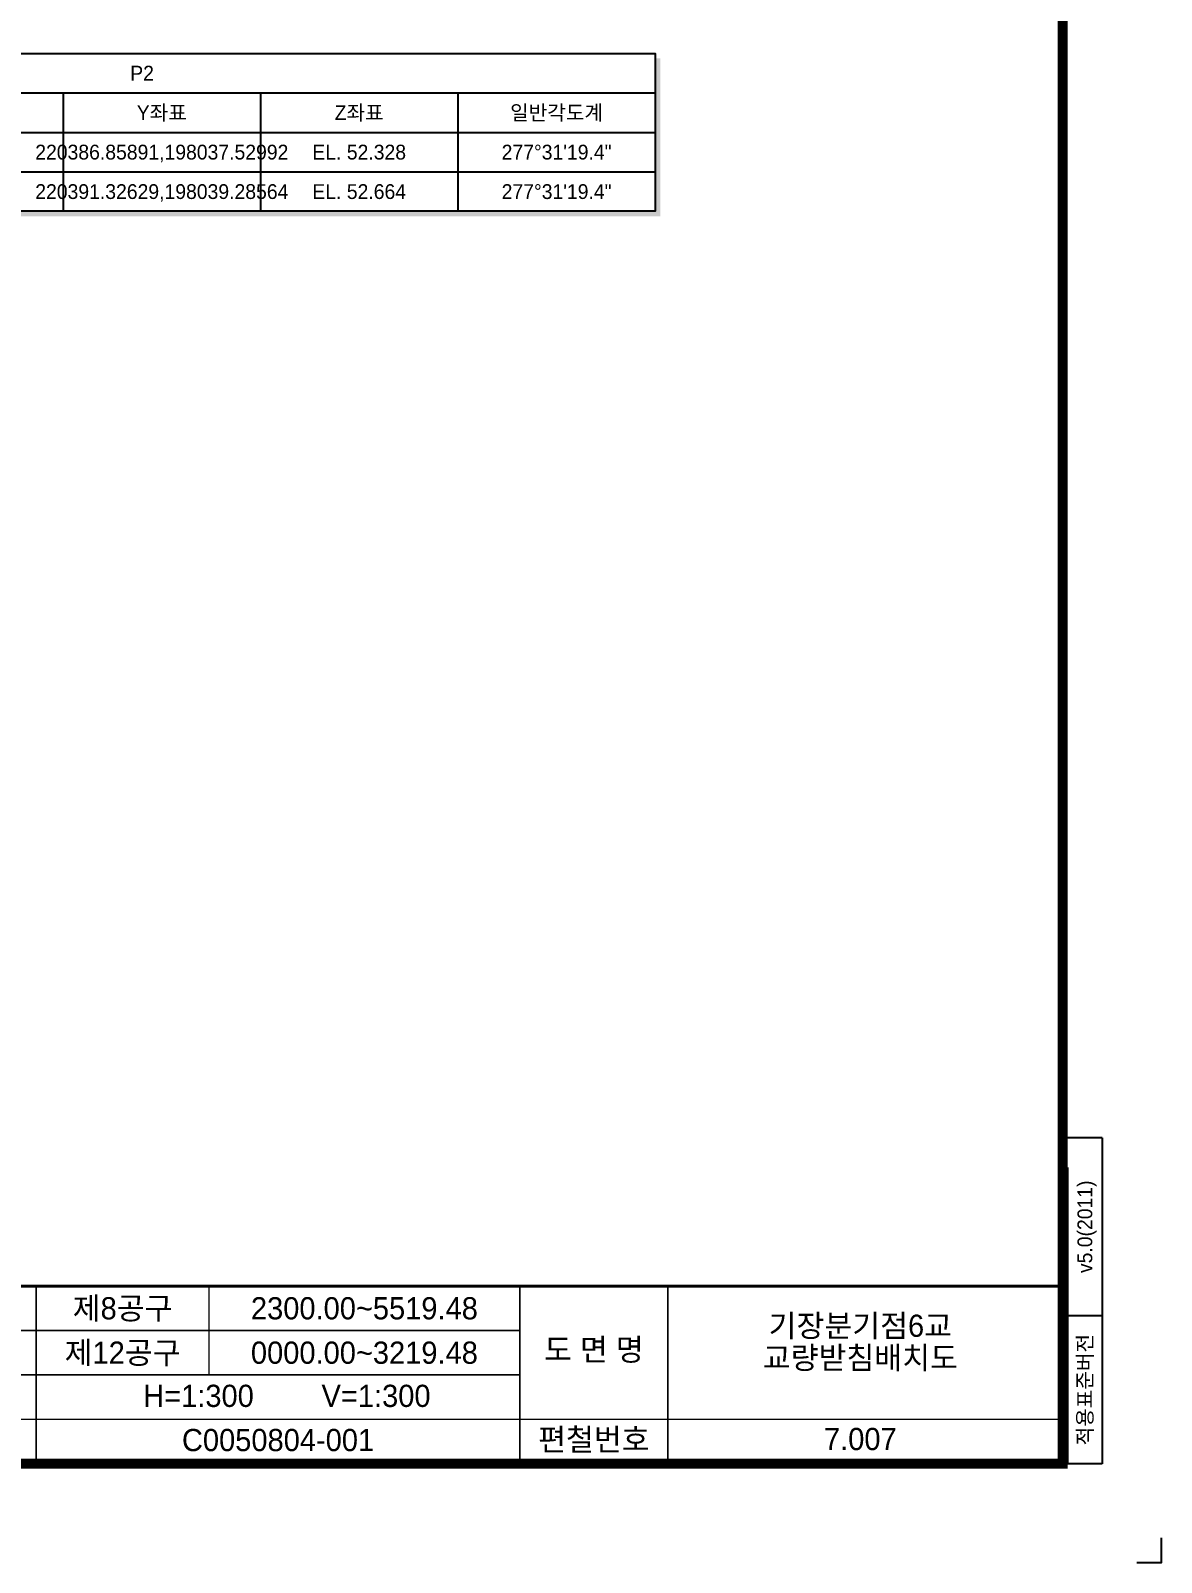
# Model space of a CAD drawing. Header units: feet. Extents: x 778950 to 1031250, y -253464 to -75264.
# Drawn here: x 962510 to 1031250, y -253464 to -160332 of the extents above; entities that cross this region are included whole.
import ezdxf
from ezdxf.enums import TextEntityAlignment as Align

# ---------------------------------------------------------------- set-up
doc = ezdxf.new("R2010")
doc.units = ezdxf.units.FT
doc.header["$LTSCALE"] = 3000
doc.header["$MEASUREMENT"] = 0
for name, color, linetype in [('CS-TABL-LIN2', 1, 'CONTINUOUS'), ('CS-TABL-TEX2', 3, 'CONTINUOUS'), ('CX-BORD-LIN1', 4, 'CONTINUOUS'), ('CX-BORD-LIN2', 3, 'CONTINUOUS'), ('CX-BORD-TEX2', 7, 'CONTINUOUS'), ('CX-BORD-TEX3', 6, 'CONTINUOUS'), ('CX-MISC', 2, 'CONTINUOUS')]:
    doc.layers.add(name, color=color, linetype=linetype)
doc.styles.add('A_STANDARD', font='')
doc.styles.add('TB_TEXT', font='')
doc.styles.add('TB_WBTXT', font='')
doc.styles.add('TB_WMTXT', font='')
doc.styles.get('A_STANDARD').set_extended_font_data('Dotum')
doc.styles.get('TB_TEXT').set_extended_font_data('Dotum')
doc.styles.get('TB_WBTXT').set_extended_font_data('Dotum')
doc.styles.get('TB_WMTXT').set_extended_font_data('Dotum')

# ---------------------------------------------------------------- blocks, each defined once
blk = doc.blocks.new('CXBLKA1-KHCA')
at = {"layer": 'CX-BORD-LIN1', "const_width": 2}
blk.add_lwpolyline([(796, 0), (0, 0), (0, 554), (796, 554)], close=True, dxfattribs=at)
at = {"layer": 'CX-BORD-LIN1'}
for points, const_width in [([(796, 36), (0, 36)], 0.6), ([(686, 0), (686, 36)], 0.3)]:
    blk.add_lwpolyline(points, dxfattribs=dict(at, const_width=const_width))
at = {"layer": 'CX-BORD-LIN2'}
for p, q in [((804, 66.03), (796, 66.03)), ((804, 66.03), (804, 0)), ((797, 60), (797, 0)), ((804, 30), (796, 30)), ((804, 0), (797, 0))]:
    blk.add_line(p, q, dxfattribs=at)
at = {"layer": 'CX-BORD-LIN2', "const_width": 0.3}
for points in [[(588, 0), (588, 36)], [(623, 18), (623, 36)], [(716, 0), (716, 36)], [(686, 27), (558, 27)], [(686, 18), (558, 18)], [(796, 9), (558, 9)]]:
    blk.add_lwpolyline(points, dxfattribs=at)
at = {"layer": 'CX-MISC'}
blk.add_lwpolyline([(811, -20), (816, -20), (816, -15)], dxfattribs=at)
at = {"layer": 'CX-BORD-LIN1', "style": 'TB_TEXT'}
for tag, height, p in [('TR_RDAT5', 3.5, (317.5, 33)), ('TR_DGN5', 3.5, (451.12, 33)), ('TR_CHK5', 3.5, (491.12, 33)), ('TR_APP5', 3.5, (531.12, 33)), ('TR_RNUM5', 3, (285.11, 32.64)), ('TR_RNUM4', 3, (285.11, 26.64)), ('TR_RDAT4', 3.5, (317.5, 27)), ('TR_DGN4', 3.5, (451.12, 27)), ('TR_CHK4', 3.5, (491.12, 27)), ('TR_APP4', 3.5, (531.12, 27)), ('TR_RNUM3', 3, (285.11, 20.64)), ('TR_RDAT3', 3.5, (317.5, 21)), ('TR_DGN3', 3.5, (451.12, 21)), ('TR_CHK3', 3.5, (491.12, 21)), ('TR_APP3', 3.5, (531.12, 21)), ('TR_RNUM2', 3, (285.11, 14.64)), ('TR_RDAT2', 3.5, (317.5, 15)), ('TR_DGN2', 3.5, (451.12, 15)), ('TR_CHK2', 3.5, (491.12, 15)), ('TR_APP2', 3.5, (531.12, 15)), ('TR_RNUM1', 3, (285.11, 8.64)), ('TR_RDAT1', 3.5, (317.5, 9)), ('TR_DGN1', 3.5, (451.12, 9)), ('TR_CHK1', 3.5, (491.12, 9)), ('TR_APP1', 3.5, (531.12, 9))]:
    blk.add_attdef(tag, text='', height=height, dxfattribs=at).set_placement(p, align=Align.MIDDLE_CENTER)
for tag, p in [('TR_RCON5', (342.3, 33)), ('TR_RCON4', (342.3, 27)), ('TR_RCON3', (342.3, 21)), ('TR_RCON2', (342.3, 15)), ('TR_RCON1', (342.3, 9))]:
    blk.add_attdef(tag, text='', height=3.5, dxfattribs=at).set_placement(p, align=Align.MIDDLE_LEFT)
at = {"layer": 'CX-BORD-LIN2', "style": 'TB_TEXT'}
blk.add_text('적용표준버전', height=3, rotation=90, dxfattribs=at).set_placement((800.5, 15), align=Align.MIDDLE_CENTER)
blk.add_attdef('TD_VERSION', text='', height=3, rotation=90, dxfattribs=at).set_placement((800.5, 48.01), align=Align.MIDDLE_CENTER)
at = {"layer": 'CX-BORD-TEX2', "style": 'TB_WMTXT'}
for tag, height, p in [('TB_CNAME', 5, (15.34, 531.83)), ('TB_CSCOP', 4, (16.63, 523.83))]:
    blk.add_attdef(tag, text='', height=height, dxfattribs=at).set_placement(p, align=Align.BOTTOM_LEFT)
at = {"layer": 'CX-BORD-TEX2', "style": 'TB_WBTXT'}
for tag, height, p in [('TB_MTITIL', 10, (398, 533.33)), ('TB_STITL', 7, (398, 518.33))]:
    blk.add_attdef(tag, text='', height=height, dxfattribs=at).set_placement(p, align=Align.MIDDLE_CENTER)
at = {"layer": 'CX-BORD-TEX3', "style": 'TB_TEXT'}
for s, p in [('도 면 명', (701, 23.19)), ('편철번호', (701, 5))]:
    blk.add_text(s, height=4.5, dxfattribs=at).set_placement(p, align=Align.MIDDLE)
for tag, height, p in [('TD_LNDST', 4.5, (215, 31.5)), ('TD_DSECT', 4.5, (605.5, 31.5)), ('TD_DDIST', 4.5, (654.5, 31.5)), ('TD_DNAME_TOP', 4.5, (755, 27.96)), ('TD_CSECT', 4.5, (605.5, 22.5)), ('TD_CDIST', 4.5, (654.5, 22.5)), ('TD_DNAME_MAIN', 4.5, (755, 21.47)), ('TD_CCOMP', 4.5, (215, 13.59)), ('TD_HSCAL', 4.5, (620.88, 13.75)), ('TD_VSCAL', 4.5, (656.86, 13.75)), ('TD_DNAME_BOT', 3, (755, 15.25)), ('TD_FIELD', 4.5, (180, 5.13)), ('TD_CSTEP', 4.5, (250.74, 5.13)), ('TD_DWGCODE', 4.5, (637, 4.79)), ('TD_DWGNO', 4.5, (755, 5))]:
    blk.add_attdef(tag, text='', height=height, dxfattribs=at).set_placement(p, align=Align.MIDDLE_CENTER)
for tag, height, width, p in [('TD_DCOMP', 4.5, 0.95, (215, 22.59)), ('TD_CNAME', 5, 0.78, (65, 7.6))]:
    blk.add_attdef(tag, text='', height=height, dxfattribs=dict(at, width=width)).set_placement(p, align=Align.MIDDLE_CENTER)

msp = doc.modelspace()

# ---------------------------------------------------------------- linework, layer by layer
at = {"layer": 'CS-TABL-LIN2'}
for p, q in [((813284, -164118), (1000484, -164118)), ((964484, -164118), (964484, -171318)), ((976484, -164118), (976484, -171318)), ((988484, -164118), (988484, -171318)), ((813284, -166518), (1000484, -166518)), ((813284, -168918), (1000484, -168918))]:
    msp.add_line(p, q, dxfattribs=at)
msp.add_lwpolyline([(813284, -161718), (1000484, -161718), (1000484, -171318), (813284, -171318)], close=True, dxfattribs=at)
for points in [[(1000484, -162018), (1000784, -162018), (1000484, -171318), (1000784, -171318)], [(813584, -171318), (1000784, -171318), (813584, -171618), (1000784, -171618)]]:
    msp.add_solid(points, dxfattribs=at)

# ---------------------------------------------------------------- block references
at = {"layer": 'CX-BORD-LIN1'}
ref = msp.add_blockref('CXBLKA1-KHCA', (786450, -247464), dxfattribs=dict(at, xscale=300, yscale=300, zscale=300))
ref.add_attrib('TD_DSECT', '제8공구', dxfattribs={"layer": 'CX-BORD-TEX3', "height": 1350, "style": 'TB_TEXT'}).set_placement((968100, -238014), align=Align.MIDDLE_CENTER)
ref.add_attrib('TD_DDIST', '2300.00~5519.48', dxfattribs={"layer": 'CX-BORD-TEX3', "height": 1350, "style": 'TB_TEXT'}).set_placement((982800, -238014), align=Align.MIDDLE_CENTER)
ref.add_attrib('TD_CSECT', '제12공구', dxfattribs={"layer": 'CX-BORD-TEX3', "height": 1350, "style": 'TB_TEXT'}).set_placement((968100, -240714), align=Align.MIDDLE_CENTER)
ref.add_attrib('TD_CDIST', '0000.00~3219.48', dxfattribs={"layer": 'CX-BORD-TEX3', "height": 1350, "style": 'TB_TEXT'}).set_placement((982800, -240714), align=Align.MIDDLE_CENTER)
ref.add_attrib('TD_DNAME_MAIN', '교량받침배치도', dxfattribs={"layer": 'CX-BORD-TEX3', "height": 1350, "style": 'TB_TEXT'}).set_placement((1012950, -241022), align=Align.MIDDLE_CENTER)
ref.add_attrib('TD_DNAME_TOP', '기장분기점6교', dxfattribs={"layer": 'CX-BORD-TEX3', "height": 1350, "style": 'TB_TEXT'}).set_placement((1012950, -239076), align=Align.MIDDLE_CENTER)
ref.add_attrib('TD_HSCAL', 'H=1:300', dxfattribs={"layer": 'CX-BORD-TEX3', "height": 1350, "style": 'TB_TEXT'}).set_placement((972715, -243339), align=Align.MIDDLE_CENTER)
ref.add_attrib('TD_VSCAL', 'V=1:300', dxfattribs={"layer": 'CX-BORD-TEX3', "height": 1350, "style": 'TB_TEXT'}).set_placement((983508, -243339), align=Align.MIDDLE_CENTER)
ref.add_attrib('TD_DWGCODE', 'C0050804-001', dxfattribs={"layer": 'CX-BORD-TEX3', "height": 1350, "style": 'TB_TEXT'}).set_placement((977550, -246026), align=Align.MIDDLE_CENTER)
ref.add_attrib('TD_DWGNO', '7.007', dxfattribs={"layer": 'CX-BORD-TEX3', "height": 1350, "style": 'TB_TEXT'}).set_placement((1012950, -245963), align=Align.MIDDLE_CENTER)
ref.add_attrib('TD_VERSION', 'v5.0(2011)', dxfattribs={"layer": 'CX-BORD-LIN2', "height": 900, "rotation": 90, "style": 'TB_TEXT'}).set_placement((1026600, -233059), align=Align.MIDDLE_CENTER)

# ---------------------------------------------------------------- texts
at = {"layer": 'CS-TABL-TEX2', "style": 'A_STANDARD'}
for s, p in [('P2', (969284, -162918)), ('Y좌표', (970484, -165318)), ('Z좌표', (982484, -165318)), ('일반각도계', (994484, -165318)), ('220386.85891,198037.52992', (970484, -167718)), ('EL. 52.328', (982484, -167718)), ('277°31\'19.4"', (994484, -167718)), ('220391.32629,198039.28564', (970484, -170118)), ('EL. 52.664', (982484, -170118)), ('277°31\'19.4"', (994484, -170118))]:
    msp.add_text(s, height=900, dxfattribs=at).set_placement(p, align=Align.MIDDLE_CENTER)

doc.saveas('drawing.dxf')
